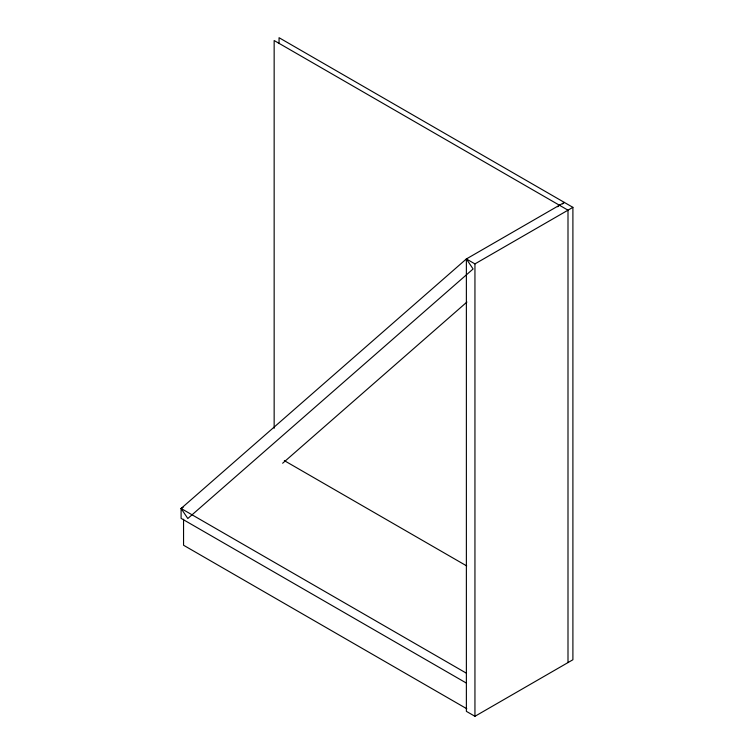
<?xml version="1.0" encoding="UTF-8"?>
<svg xmlns="http://www.w3.org/2000/svg" width="754" height="754" viewBox="0 0 754 754"><rect width="100%" height="100%" fill="white"/><g stroke="black" fill="none" stroke-linecap="round" stroke-linejoin="round"><path stroke-width="1.13" d="M466.377 683.077L181.101 518.375L181.101 508.479L466.377 258.952L564.322 202.402L562.55 203.948M557.658 206.775L559.43 205.229M282.637 463.239L466.914 302.052M474.945 263.9L572.899 207.35L572.899 659.75L474.945 716.3L466.377 711.352L466.377 258.952L474.945 263.9L474.945 716.3M466.377 258.952L473.088 268.98L187.812 518.516L181.101 508.479L183.128 507.31M572.899 207.35L279.055 37.7L279.055 43.572M284.343 460.637L466.717 565.934M181.101 508.479L466.377 673.181M466.792 708.76L183.552 545.236L183.552 519.223M567.998 662.577L567.998 210.178L274.154 40.528L274.154 428.3"/></g></svg>
